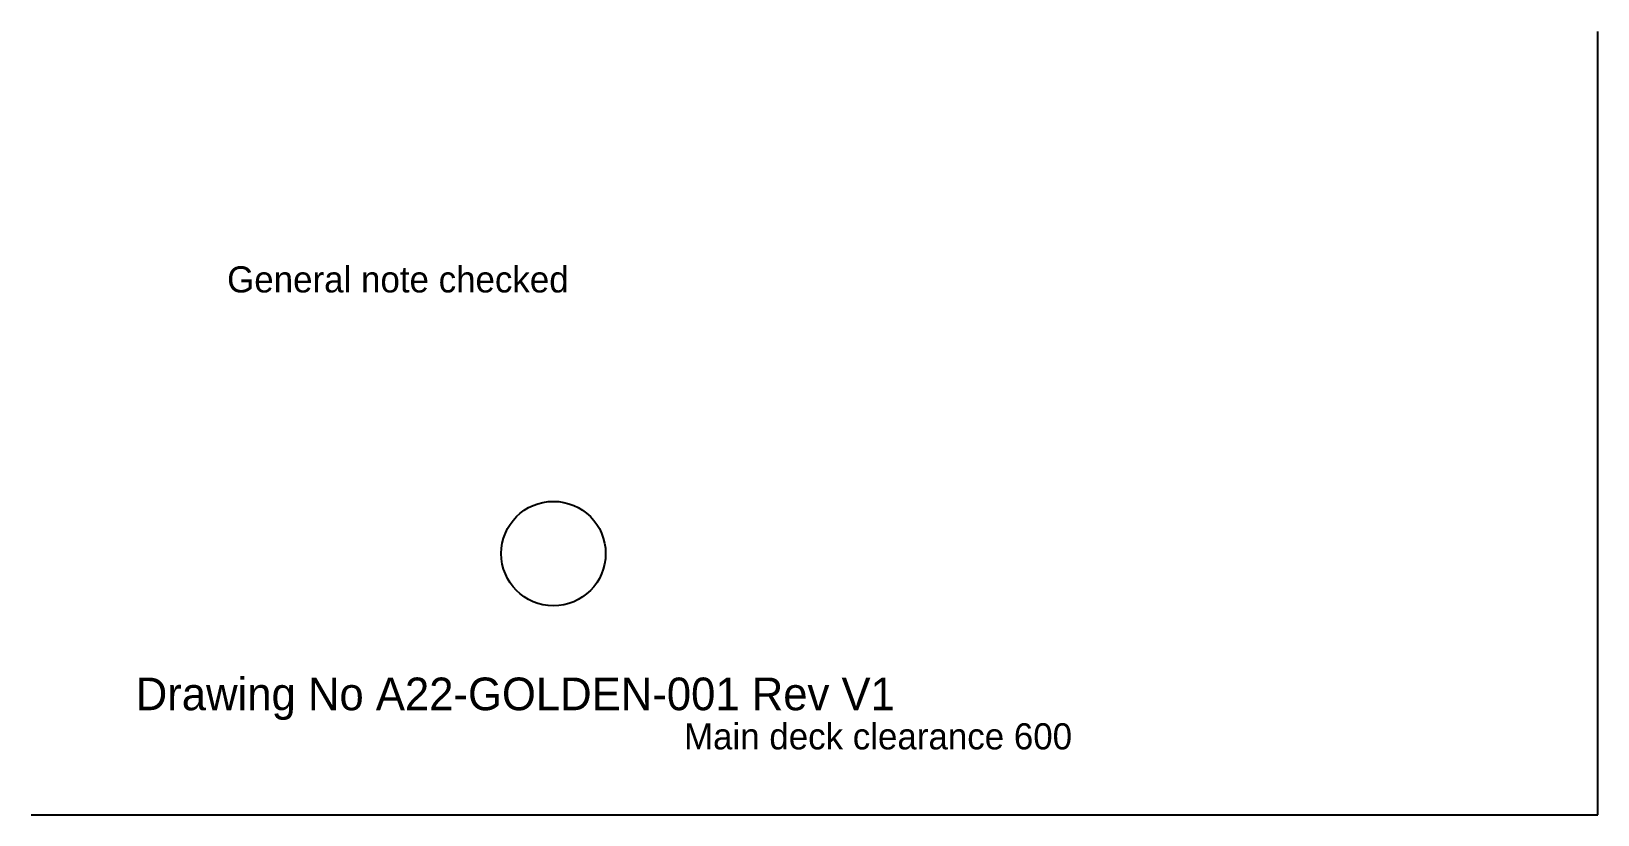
# Model space of a CAD drawing. Header units: metres. Extents: x 0 to 120, y 0 to 60.
import ezdxf

# ---------------------------------------------------------------- set-up
doc = ezdxf.new("R2010")
doc.units = ezdxf.units.M
for name, color, linetype in [('DIM-MAIN', 7, 'Continuous'), ('S-HULL', 7, 'Continuous'), ('TEXT-NOTE', 7, 'Continuous'), ('TITLE', 7, 'Continuous')]:
    doc.layers.add(name, color=color, linetype=linetype)

msp = doc.modelspace()

# ---------------------------------------------------------------- linework, layer by layer
at = {"layer": 'S-HULL'}
for p, q in [((120, 0), (120, 60)), ((0, 0), (120, 0))]:
    msp.add_line(p, q, dxfattribs=at)
msp.add_circle((40, 20), 4, dxfattribs=at)

# ---------------------------------------------------------------- texts
at = {"layer": 'DIM-MAIN'}
msp.add_text('Main deck clearance 600', height=2, dxfattribs=at).set_placement((50, 5))
at = {"layer": 'TEXT-NOTE'}
msp.add_text('General note checked', height=2, dxfattribs=at).set_placement((15, 40))
at = {"layer": 'TITLE'}
msp.add_text('Drawing No A22-GOLDEN-001 Rev V1', height=2.5, dxfattribs=at).set_placement((8, 8))

doc.saveas('drawing.dxf')
